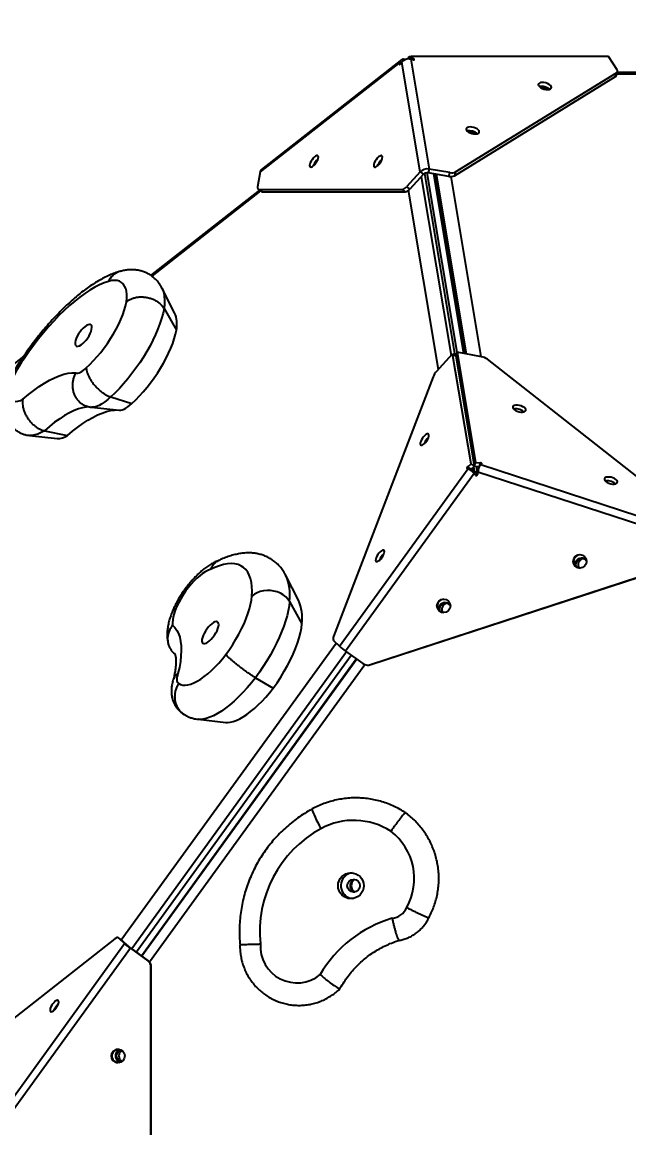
# Model space of a CAD drawing. Header units: millimetres. Extents: x -4720 to 4364, y -4819 to 4363.
# Drawn here: x -1267 to -862, y 127 to 865 of the extents above; entities that cross this region are included whole.
import ezdxf

# ---------------------------------------------------------------- set-up
doc = ezdxf.new("R2010")
doc.units = ezdxf.units.MM
for name, color, linetype in [('DIKOM_ОБЪЕКТ', 7, 'Continuous'), ('DIKOM_РАЗМЕР_ЗОНА', 7, 'Continuous'), ('DIKOM_РАЗМЕР_ОБЪЕКТА', 7, 'Continuous')]:
    doc.layers.add(name, color=color, linetype=linetype)
doc.styles.add('style1', font='arial.ttf', dxfattribs={"width": 0.8})
doc.dimstyles.new('1-50', dxfattribs={"dimtxt": 300, "dimasz": 200, "dimexe": 100, "dimexo": 0, "dimgap": 100, "dimtad": 1, "dimdec": 0, "dimtxsty": 'style1', "dimcen": 0, "dimclrd": 7, "dimclre": 7, "dimadec": 1, "dimazin": 2, "dimtfac": 1, "dimtdec": 0, "dimtmove": 0, "dimatfit": 3, "dimfxl": 0, "dimlwd": 25, "dimlwe": 18, "dimarcsym": 0})

# ---------------------------------------------------------------- blocks, each defined once
blk = doc.blocks.new('*D10')
at = {"layer": 'Defpoints', "color": 0, "transparency": 16777216}
for p in [(-2674.62, 2212.87), (-210.39, 2212.87), (582.24, -1937.13)]:
    blk.add_point(p, dxfattribs=at)
at = {"layer": 'DIKOM_РАЗМЕР_ОБЪЕКТА', "color": 7, "lineweight": 18, "transparency": 16777216}
for p, q in [((-210.39, 2212.87), (-2774.62, 2212.87)), ((582.24, -1937.13), (-2774.62, -1937.13))]:
    blk.add_line(p, q, dxfattribs=at)
at = {"layer": 'DIKOM_РАЗМЕР_ОБЪЕКТА', "color": 7, "lineweight": 25, "transparency": 16777216}
blk.add_line((-2674.62, -1737.13), (-2674.62, 2012.87), dxfattribs=at)
at = {"layer": 'DIKOM_РАЗМЕР_ОБЪЕКТА', "color": 7, "transparency": 16777216}
for points in [[(-2707.95, 2012.87), (-2641.28, 2012.87), (-2674.62, 2212.87)], [(-2707.95, -1737.13), (-2641.28, -1737.13), (-2674.62, -1937.13)]]:
    blk.add_solid(points, dxfattribs=at)
at = {"layer": 'DIKOM_РАЗМЕР_ОБЪЕКТА', "color": 0, "transparency": 16777216, "insert": (-2927.79, 137.87), "char_height": 300, "attachment_point": 5, "rotation": 90, "style": 'style1'}
blk.add_mtext('4150', dxfattribs=at)
blk = doc.blocks.new('*D12')
at = {"layer": 'Defpoints', "color": 0, "transparency": 16777216}
for p in [(-4269.79, 4362.87), (248.26, 4362.87), (248.26, -4087.13)]:
    blk.add_point(p, dxfattribs=at)
at = {"layer": 'DIKOM_РАЗМЕР_ЗОНА', "color": 7, "lineweight": 18, "transparency": 16777216}
for p, q in [((248.26, 4362.87), (-4369.79, 4362.87)), ((248.26, -4087.13), (-4369.79, -4087.13))]:
    blk.add_line(p, q, dxfattribs=at)
at = {"layer": 'DIKOM_РАЗМЕР_ЗОНА', "color": 7, "lineweight": 25, "transparency": 16777216}
blk.add_line((-4269.79, -3887.13), (-4269.79, 4162.87), dxfattribs=at)
at = {"layer": 'DIKOM_РАЗМЕР_ЗОНА', "color": 7, "transparency": 16777216}
for points in [[(-4303.12, 4162.87), (-4236.45, 4162.87), (-4269.79, 4362.87)], [(-4303.12, -3887.13), (-4236.45, -3887.13), (-4269.79, -4087.13)]]:
    blk.add_solid(points, dxfattribs=at)
at = {"layer": 'DIKOM_РАЗМЕР_ЗОНА', "color": 0, "transparency": 16777216, "insert": (-4522.96, 137.87), "char_height": 300, "attachment_point": 5, "rotation": 90, "style": 'style1'}
blk.add_mtext('8450', dxfattribs=at)

msp = doc.modelspace()

# ---------------------------------------------------------------- linework, layer by layer
at = {"layer": 'DIKOM_ОБЪЕКТ'}
for p, q in [((-1008.89, 839.95), (-1008.28, 841.55)), ((-1007.82, 839.85), (-1008.28, 841.55)), ((-1008.28, 841.55), (-1006.83, 841.55)), ((-1007.32, 839.8), (-1006.83, 841.55)), ((-1006.83, 841.55), (-1004.95, 839.77)), ((-875.24, 841.54), (-1006.83, 841.55)), ((-869.43, 832.77), (-875.24, 841.54)), ((-1014.31, 837.84), (-1107.67, 764.56)), ((-1013.21, 839.59), (-1106.8, 766.13)), ((-1014.7, 836.59), (-1014.31, 837.84)), ((-1014.35, 836.35), (-1014.7, 836.59)), ((-1013.55, 837.31), (-1014.31, 837.84)), ((-1013.13, 837.84), (-1014.12, 836.59)), ((-1000.88, 764.56), (-1013.13, 837.84)), ((-1011.04, 839.41), (-1011.15, 839.79)), ((-1011.15, 839.79), (-1010.67, 839.58)), ((-1007.16, 839.79), (-994.9, 766.51)), ((-1005.6, 839.37), (-1007.16, 839.79)), ((-1005.07, 839.32), (-1004.95, 839.77)), ((-977.97, 762), (-870.51, 828.18)), ((-977.27, 764.55), (-869.81, 830.74)), ((-870.51, 828.18), (-869.81, 830.74)), ((-869.85, 828.98), (-869.15, 831.53)), ((-806.38, 829.82), (-869.62, 829.82)), ((-805.37, 830.87), (-869.33, 830.87)), ((-1107.67, 764.56), (-1109.37, 754.7)), ((-1000.88, 764.56), (-1010.09, 754.69)), ((-998.59, 762.98), (-1007.81, 753.11)), ((-1000.88, 764.56), (-998.59, 762.98)), ((-1000.16, 761.31), (-980.22, 642.13)), ((-977.5, 642.02), (-997.84, 763.57)), ((-976.08, 644.21), (-996.12, 764)), ((-994.9, 766.51), (-995.61, 763.95)), ((-981.72, 761.62), (-995.61, 763.95)), ((-981.01, 764.17), (-994.9, 766.51)), ((-992.01, 763.35), (-971.95, 643.45)), ((-991.49, 763.26), (-971.42, 643.35)), ((-969.87, 643.06), (-989.94, 763)), ((-981.72, 761.62), (-981.01, 764.17)), ((-980.46, 761.5), (-960.35, 641.3)), ((-977.27, 764.55), (-977.97, 762)), ((-1109.03, 753.08), (-1106.74, 751.5)), ((-1108.54, 752.94), (-1012.87, 752.93)), ((-1108.54, 752.94), (-1106.26, 751.37)), ((-1010.58, 751.36), (-1012.87, 752.93)), ((-1010.09, 754.69), (-1007.81, 753.11)), ((-1108.19, 752.5), (-1180.75, 695.55)), ((-1107.49, 752.02), (-1180.03, 695.08)), ((-1106.26, 751.37), (-1010.58, 751.36)), ((-988.67, 632.8), (-1008.67, 752.29)), ((-1164.75, 670.56), (-1173.22, 687.11)), ((-1171.84, 673.38), (-1163.56, 659.07)), ((-989.9, 631.45), (-979.23, 643.22)), ((-966.93, 569.74), (-979.23, 643.22)), ((-979.23, 643.22), (-976.95, 641.64)), ((-976.85, 641.67), (-976.15, 644.22)), ((-976.15, 644.22), (-963.85, 570.74)), ((-959.95, 641.23), (-976.15, 644.22)), ((-1265.36, 641.68), (-1356.59, 570.07)), ((-964.65, 568.16), (-976.95, 641.64)), ((-976.85, 641.67), (-964.55, 568.19)), ((-819.58, 532.48), (-956.03, 639.57)), ((-992.21, 627.76), (-1058.62, 454.47)), ((-1207.44, 614.44), (-1193.28, 610.13)), ((-1220.15, 607.56), (-1201.67, 605.51)), ((-1251.7, 591.78), (-1236.32, 588.56)), ((-1261.61, 588.69), (-1243.13, 586.64)), ((-969.16, 567.75), (-966.93, 569.74)), ((-964.65, 568.16), (-966.93, 569.74)), ((-964.55, 568.19), (-963.85, 570.74)), ((-963.85, 570.74), (-960.64, 570.53)), ((-961.34, 567.98), (-960.64, 570.53)), ((-959.81, 569.88), (-960.46, 569.31)), ((-960.46, 569.31), (-821.66, 524.02)), ((-1054.71, 447.97), (-968.94, 566.54)), ((-964.92, 563.39), (-1050.69, 444.82)), ((-968.94, 566.54), (-969.56, 566.7)), ((-966.88, 566.17), (-969.16, 567.75)), ((-965.89, 564.7), (-967.96, 566.03)), ((-966.88, 566.17), (-964.65, 568.16)), ((-966.66, 566.37), (-964.61, 564.96)), ((-964.61, 564.96), (-965.08, 567.78)), ((-963.83, 562.2), (-964.92, 563.39)), ((-964.64, 563.39), (-964.92, 563.39)), ((-963.56, 562.2), (-964.64, 563.39)), ((-964.55, 568.19), (-961.34, 567.98)), ((-963.56, 562.2), (-963.83, 562.2)), ((-962.53, 563.23), (-963.34, 568.11)), ((-962.41, 564.2), (-962.6, 562.6)), ((-823.62, 518.92), (-962.41, 564.2)), ((-1034.67, 435.68), (-831.23, 502.07)), ((-1034.4, 435.68), (-830.95, 502.07)), ((-1082.06, 478.78), (-1090.53, 495.32)), ((-1090.53, 495.32), (-1090.5, 495.25)), ((-1088.03, 477.84), (-1079.8, 463.01)), ((-1058.7, 451.74), (-1054.71, 447.97)), ((-1200.33, 252.08), (-1057.03, 450.16)), ((-1049.99, 444.31), (-1193.41, 246.07)), ((-1050.69, 444.82), (-1039.14, 436.39)), ((-1190.42, 243.89), (-1047, 442.13)), ((-1186.91, 241.32), (-1043.49, 439.56)), ((-1043.13, 439.3), (-1186.56, 241.06)), ((-1037.76, 435.68), (-1181.43, 237.1)), ((-1036.21, 435.43), (-1035.94, 435.43)), ((-1034.67, 435.68), (-1034.4, 435.68)), ((-1110.76, 426.97), (-1098.96, 420.02)), ((-1149.15, 399.26), (-1130.68, 397.21)), ((-1075.28, 395.63), (-1074.78, 395.56)), ((-1074.31, 396.97), (-1073.86, 396.83)), ((-1080.65, 387.44), (-1080.95, 387.79)), ((-1079.41, 389.16), (-1079.63, 389.61)), ((-1204.56, 252.77), (-1340.99, 145.67)), ((-1200.03, 251.87), (-1202.31, 253.45)), ((-1202.23, 253.38), (-1198.24, 249.61)), ((-1199.94, 251.8), (-1202.23, 253.38)), ((-1200.03, 251.87), (-1199.94, 251.8)), ((-1199.94, 251.8), (-1195.95, 248.03)), ((-1284.01, 131.04), (-1198.24, 249.61)), ((-1194.22, 246.45), (-1280, 127.89)), ((-1198.24, 249.61), (-1195.95, 248.03)), ((-1194.22, 246.45), (-1182.67, 238.03)), ((-1194.22, 246.45), (-1193.94, 246.45)), ((-1193.94, 246.45), (-1182.39, 238.03)), ((-1182.67, 238.03), (-1182.39, 238.03)), ((-1180.61, 19.16), (-1180.61, 233.98)), ((-1180.34, 233.98), (-1180.61, 233.98)), ((-1180.33, 19.16), (-1180.34, 233.98)), ((-1200.85, 178.48), (-1200.5, 178.58))]:
    msp.add_line(p, q, dxfattribs=at)
at = {"layer": 'DIKOM_ОБЪЕКТ', "flags": 128}
for points in [[(-921.82, 822.2), (-921.3, 821.53), (-920.49, 820.89), (-919.44, 820.33), (-918.25, 819.9), (-917, 819.64), (-915.81, 819.56), (-914.76, 819.68), (-913.94, 819.97), (-913.42, 820.43), (-913.25, 821), (-913.42, 821.65), (-913.94, 822.33), (-914.75, 822.97), (-915.8, 823.53), (-916.99, 823.95), (-918.24, 824.22), (-919.43, 824.29), (-920.48, 824.18), (-921.3, 823.88), (-921.82, 823.43), (-922, 822.85), (-921.82, 822.2)], [(-918.01, 820.71), (-919.08, 820.62), (-919.69, 820.44)], [(-969.98, 792.54), (-969.47, 791.87), (-968.65, 791.22), (-967.6, 790.67), (-966.41, 790.24), (-965.17, 789.98), (-963.97, 789.9), (-962.92, 790.01), (-962.1, 790.31), (-961.59, 790.76), (-961.41, 791.34), (-961.58, 791.99), (-962.1, 792.66), (-962.91, 793.31), (-963.96, 793.86), (-965.15, 794.29), (-966.4, 794.55), (-967.59, 794.63), (-968.64, 794.52), (-969.46, 794.22), (-969.98, 793.77), (-970.16, 793.19), (-969.98, 792.54)], [(-966.17, 791.05), (-967.24, 790.95), (-967.85, 790.78)], [(-1068.97, 775.13), (-1069.34, 775.44), (-1069.91, 775.44), (-1070.63, 775.14), (-1071.43, 774.55), (-1072.26, 773.73), (-1073.05, 772.74), (-1073.73, 771.66), (-1074.24, 770.58), (-1074.56, 769.59), (-1074.64, 768.77), (-1074.49, 768.18), (-1074.11, 767.87), (-1073.54, 767.86), (-1072.83, 768.17), (-1072.02, 768.76), (-1071.19, 769.58), (-1070.4, 770.57), (-1069.73, 771.65), (-1069.21, 772.73), (-1068.9, 773.72), (-1068.81, 774.54), (-1068.97, 775.13)], [(-1026.21, 775.13), (-1026.59, 775.44), (-1027.15, 775.44), (-1027.87, 775.14), (-1028.68, 774.55), (-1029.51, 773.73), (-1030.29, 772.74), (-1030.97, 771.66), (-1031.49, 770.58), (-1031.8, 769.59), (-1031.88, 768.76), (-1031.73, 768.17), (-1031.36, 767.86), (-1030.79, 767.86), (-1030.07, 768.17), (-1029.26, 768.75), (-1028.43, 769.58), (-1027.65, 770.57), (-1026.97, 771.64), (-1026.45, 772.72), (-1026.14, 773.71), (-1026.06, 774.54), (-1026.21, 775.13)], [(-1109.37, 754.7), (-1109.42, 754.31), (-1109.43, 753.96), (-1109.38, 753.66), (-1109.3, 753.41), (-1109.17, 753.21), (-1109, 753.06), (-1108.79, 752.97), (-1108.54, 752.94)], [(-1208.9, 691.52), (-1211.81, 690.53), (-1214.84, 689.23), (-1218, 687.62), (-1221.25, 685.72), (-1224.59, 683.53), (-1227.99, 681.06), (-1231.45, 678.33), (-1234.94, 675.35), (-1238.45, 672.14), (-1241.97, 668.7), (-1245.46, 665.05), (-1248.93, 661.22), (-1252.34, 657.22), (-1255.69, 653.07), (-1258.96, 648.8), (-1262.14, 644.41), (-1265.2, 639.93)], [(-1196.9, 677.79), (-1196.68, 680.38), (-1196.69, 682.77), (-1196.94, 684.91), (-1197.43, 686.81), (-1198.14, 688.43), (-1199.08, 689.78), (-1200.24, 690.83), (-1201.6, 691.58), (-1203.16, 692.03), (-1204.91, 692.17), (-1206.83, 692), (-1208.9, 691.52)], [(-1173.21, 687.08), (-1172.67, 685.87), (-1172.05, 683.84), (-1171.66, 681.56), (-1171.49, 679.05), (-1171.55, 676.32), (-1171.84, 673.38)], [(-1223.7, 633.83), (-1221.25, 636.12), (-1218.81, 638.62), (-1216.39, 641.29), (-1214.03, 644.13), (-1211.73, 647.1), (-1209.54, 650.17), (-1207.45, 653.32), (-1205.5, 656.52), (-1203.7, 659.74), (-1202.07, 662.94), (-1200.62, 666.11), (-1199.37, 669.2), (-1198.33, 672.2), (-1197.5, 675.07), (-1196.9, 677.79)], [(-1171.84, 673.38), (-1172.51, 670.2), (-1173.42, 666.86), (-1174.55, 663.37), (-1175.9, 659.77), (-1177.47, 656.08), (-1179.23, 652.33), (-1181.19, 648.54), (-1183.31, 644.74), (-1185.6, 640.95), (-1188.03, 637.22), (-1190.58, 633.55), (-1193.23, 629.98), (-1195.98, 626.53), (-1198.79, 623.23), (-1201.65, 620.1), (-1204.54, 617.16), (-1207.44, 614.44)], [(-1231.12, 650.84), (-1231.16, 649.79), (-1230.96, 648.97), (-1230.55, 648.42), (-1229.93, 648.15), (-1229.13, 648.19), (-1228.19, 648.52), (-1227.14, 649.13), (-1226.03, 650.01), (-1224.9, 651.11), (-1223.8, 652.39), (-1222.77, 653.79), (-1221.85, 655.26), (-1221.09, 656.75), (-1220.51, 658.17), (-1220.14, 659.49), (-1219.99, 660.64), (-1220.07, 661.59), (-1220.38, 662.28), (-1220.9, 662.69), (-1221.61, 662.8), (-1222.48, 662.62), (-1223.48, 662.14), (-1224.57, 661.39), (-1225.7, 660.4), (-1226.82, 659.2), (-1227.89, 657.86), (-1228.87, 656.41), (-1229.71, 654.93), (-1230.38, 653.46), (-1230.86, 652.08), (-1231.12, 650.84)], [(-1193.28, 610.13), (-1190.72, 612.52), (-1188.17, 615.12), (-1185.65, 617.89), (-1183.17, 620.82), (-1180.76, 623.89), (-1178.44, 627.07), (-1176.22, 630.33), (-1174.13, 633.65), (-1172.17, 637), (-1170.37, 640.35), (-1168.74, 643.69), (-1167.3, 646.97), (-1166.05, 650.17), (-1165, 653.27), (-1164.17, 656.25), (-1163.56, 659.07)], [(-1265.2, 639.93), (-1266.94, 637.51), (-1268.58, 635.02), (-1270.07, 632.49), (-1271.41, 629.95), (-1272.56, 627.44), (-1273.52, 625.01), (-1274.26, 622.69), (-1274.78, 620.51), (-1275.08, 618.51), (-1275.13, 616.71), (-1274.95, 615.14), (-1274.54, 613.83), (-1273.9, 612.79), (-1273.04, 612.04), (-1271.98, 611.6), (-1270.73, 611.46), (-1269.3, 611.63), (-1267.73, 612.1), (-1266.04, 612.88)], [(-1266.04, 612.88), (-1262.37, 615.96), (-1258.75, 618.78), (-1255.19, 621.31), (-1251.7, 623.57), (-1248.3, 625.52), (-1245, 627.17), (-1241.82, 628.5), (-1238.79, 629.51), (-1235.9, 630.19), (-1233.17, 630.54), (-1230.62, 630.57)], [(-1230.62, 630.57), (-1230.03, 630.37), (-1229.33, 630.36), (-1228.54, 630.52), (-1227.67, 630.86), (-1226.73, 631.38), (-1225.74, 632.05), (-1224.73, 632.87), (-1223.7, 633.83)], [(-1207.44, 614.44), (-1209.44, 612.62), (-1211.41, 611.05), (-1213.33, 609.75), (-1215.16, 608.73), (-1216.88, 608.02), (-1218.46, 607.62), (-1219.88, 607.54), (-1220.12, 607.56)], [(-1221.12, 607.78), (-1223.56, 607.68), (-1226.19, 607.22), (-1228.98, 606.43), (-1231.92, 605.29), (-1234.99, 603.81), (-1238.18, 602.01), (-1241.47, 599.89), (-1244.83, 597.47), (-1248.24, 594.76), (-1251.7, 591.78)], [(-1236.32, 588.56), (-1232.83, 591.52), (-1229.38, 594.24), (-1225.97, 596.69), (-1222.64, 598.86), (-1219.39, 600.76), (-1216.24, 602.35), (-1213.21, 603.65), (-1210.3, 604.64), (-1207.54, 605.32), (-1204.93, 605.68), (-1203.75, 605.74)], [(-1201.67, 605.51), (-1200.74, 605.52), (-1199.68, 605.77), (-1198.52, 606.23), (-1197.28, 606.91), (-1195.98, 607.8), (-1194.64, 608.88), (-1193.28, 610.13)], [(-934.86, 604.45), (-933.63, 604.26), (-932.48, 604.26), (-931.51, 604.45), (-930.81, 604.81), (-930.42, 605.32), (-930.39, 605.93), (-930.7, 606.6), (-931.34, 607.27), (-932.26, 607.88), (-933.38, 608.39), (-934.6, 608.76), (-935.84, 608.95), (-936.99, 608.95), (-937.95, 608.76), (-938.66, 608.4), (-939.04, 607.89), (-939.08, 607.28), (-938.77, 606.61), (-938.12, 605.94), (-937.21, 605.33), (-936.09, 604.82), (-934.86, 604.45)], [(-937.29, 606.42), (-937.8, 606), (-937.93, 605.79)], [(-1251.7, 591.78), (-1253.91, 590.56), (-1256.01, 589.63), (-1257.99, 589.01), (-1259.82, 588.69), (-1261.48, 588.68), (-1261.56, 588.69)], [(-999.6, 582.23), (-998.86, 582.6), (-998.05, 583.23), (-997.22, 584.1), (-996.45, 585.11), (-995.8, 586.2), (-995.32, 587.26), (-995.05, 588.23), (-995.02, 589.01), (-995.22, 589.55), (-995.64, 589.8), (-996.24, 589.74), (-996.98, 589.37), (-997.79, 588.73), (-998.62, 587.87), (-999.39, 586.86), (-1000.04, 585.77), (-1000.52, 584.7), (-1000.79, 583.74), (-1000.82, 582.96), (-1000.62, 582.42), (-1000.2, 582.17), (-999.6, 582.23)], [(-964.5, 563.24), (-964.5, 563.43), (-964.61, 564.96)], [(-873.71, 556.46), (-872.47, 556.27), (-871.33, 556.27), (-870.36, 556.46), (-869.66, 556.82), (-869.27, 557.33), (-869.23, 557.94), (-869.55, 558.61), (-870.19, 559.27), (-871.11, 559.89), (-872.22, 560.4), (-873.45, 560.76), (-874.69, 560.95), (-875.84, 560.95), (-876.8, 560.76), (-877.5, 560.4), (-877.89, 559.89), (-877.93, 559.28), (-877.61, 558.61), (-876.97, 557.95), (-876.05, 557.33), (-874.94, 556.83), (-873.71, 556.46)], [(-876.13, 558.42), (-876.65, 558), (-876.77, 557.79)], [(-1029.36, 504.57), (-1028.62, 504.93), (-1027.81, 505.57), (-1026.98, 506.43), (-1026.21, 507.45), (-1025.56, 508.53), (-1025.08, 509.6), (-1024.82, 510.56), (-1024.78, 511.35), (-1024.98, 511.88), (-1025.4, 512.13), (-1026, 512.07), (-1026.74, 511.71), (-1027.55, 511.07), (-1028.38, 510.21), (-1029.15, 509.19), (-1029.8, 508.11), (-1030.28, 507.04), (-1030.55, 506.07), (-1030.58, 505.29), (-1030.38, 504.76), (-1029.97, 504.51), (-1029.36, 504.57)], [(-1113.17, 481.46), (-1113.03, 484.76), (-1113.14, 487.83), (-1113.49, 490.66), (-1114.07, 493.22), (-1114.9, 495.51), (-1115.96, 497.52), (-1117.26, 499.24), (-1118.77, 500.65), (-1120.5, 501.76), (-1122.44, 502.56), (-1124.58, 503.03), (-1126.91, 503.19), (-1129.41, 503.03), (-1132.08, 502.55), (-1134.89, 501.76), (-1137.85, 500.65), (-1140.94, 499.23)], [(-1140.94, 499.23), (-1142.56, 498.62), (-1144.31, 497.71), (-1146.14, 496.52), (-1148.04, 495.07), (-1149.97, 493.37), (-1151.9, 491.46), (-1153.81, 489.36), (-1155.67, 487.1), (-1157.45, 484.71), (-1159.12, 482.24), (-1160.67, 479.71), (-1162.05, 477.17), (-1163.27, 474.65), (-1164.29, 472.2), (-1165.1, 469.83), (-1165.7, 467.61), (-1166.06, 465.54), (-1166.19, 463.68), (-1166.09, 462.03)], [(-1130.54, 442.41), (-1128.17, 445.76), (-1125.93, 449.18), (-1123.81, 452.64), (-1121.85, 456.13), (-1120.06, 459.61), (-1118.45, 463.05), (-1117.03, 466.43), (-1115.81, 469.71), (-1114.81, 472.89), (-1114.04, 475.92), (-1113.49, 478.79), (-1113.17, 481.46)], [(-1088.03, 477.84), (-1089.13, 479.48), (-1090.53, 480.96), (-1092.21, 482.27), (-1094.12, 483.37), (-1096.21, 484.24), (-1098.44, 484.84), (-1100.74, 485.17), (-1103.07, 485.23), (-1105.37, 485), (-1107.58, 484.49), (-1109.65, 483.72), (-1111.53, 482.7), (-1113.17, 481.46)], [(-1088.03, 477.84), (-1088.36, 474.87), (-1088.92, 471.71), (-1089.7, 468.38), (-1090.7, 464.91), (-1091.91, 461.31), (-1093.32, 457.62), (-1094.93, 453.83), (-1096.73, 449.99), (-1098.7, 446.11), (-1100.84, 442.22), (-1103.13, 438.34), (-1105.55, 434.49), (-1108.1, 430.69), (-1110.76, 426.97)], [(-1166.09, 462.03), (-1164.54, 460.48), (-1163.23, 458.62), (-1162.16, 456.46), (-1161.33, 454.01), (-1160.75, 451.27), (-1160.41, 448.27), (-1160.33, 445.02), (-1160.51, 441.53), (-1160.93, 437.82), (-1161.6, 433.9), (-1162.52, 429.8)], [(-1143.26, 459.52), (-1144.23, 458.07), (-1145.08, 456.59), (-1145.75, 455.12), (-1146.23, 453.74), (-1146.49, 452.5), (-1146.53, 451.45), (-1146.33, 450.63), (-1145.92, 450.07), (-1145.3, 449.8), (-1144.51, 449.84), (-1143.57, 450.17), (-1142.52, 450.78), (-1141.41, 451.66), (-1140.27, 452.76), (-1139.17, 454.03), (-1138.14, 455.44), (-1137.23, 456.91), (-1136.46, 458.39), (-1135.88, 459.82), (-1135.51, 461.14), (-1135.36, 462.29), (-1135.44, 463.23), (-1135.75, 463.93), (-1136.26, 464.34), (-1136.97, 464.46), (-1137.85, 464.27), (-1138.85, 463.8), (-1139.93, 463.05), (-1141.06, 462.06), (-1142.18, 460.86), (-1143.26, 459.52)], [(-1098.96, 420.02), (-1096.35, 423.7), (-1093.87, 427.46), (-1091.54, 431.27), (-1089.38, 435.11), (-1087.4, 438.94), (-1085.62, 442.73), (-1084.05, 446.45), (-1082.71, 450.07), (-1081.61, 453.56), (-1080.75, 456.9), (-1080.15, 460.06), (-1079.8, 463.01)], [(-1162.01, 423.23), (-1160.76, 422.52), (-1159.31, 422.11), (-1157.69, 422.01), (-1155.89, 422.22), (-1153.94, 422.74), (-1151.86, 423.55), (-1149.66, 424.66), (-1147.37, 426.06), (-1145.01, 427.73), (-1142.6, 429.65), (-1140.15, 431.81), (-1137.7, 434.19), (-1135.27, 436.77), (-1132.87, 439.52), (-1130.54, 442.41)], [(-1162.52, 429.8), (-1162.93, 428.57), (-1163.2, 427.41), (-1163.34, 426.36), (-1163.34, 425.43), (-1163.2, 424.64), (-1162.93, 424), (-1162.53, 423.53), (-1162.01, 423.23)], [(-1110.76, 426.97), (-1113.51, 423.53), (-1116.32, 420.23), (-1119.18, 417.1), (-1122.07, 414.16), (-1124.97, 411.44), (-1127.85, 408.95), (-1130.69, 406.72), (-1133.49, 404.75), (-1136.2, 403.06), (-1138.82, 401.67), (-1141.33, 400.58), (-1143.71, 399.8), (-1145.94, 399.34), (-1148.01, 399.2), (-1149.09, 399.26)], [(-1130.68, 397.21), (-1129.56, 397.15), (-1127.71, 397.32), (-1125.71, 397.78), (-1123.58, 398.54), (-1121.33, 399.6), (-1118.98, 400.93), (-1116.55, 402.53), (-1114.06, 404.39), (-1111.52, 406.5), (-1108.97, 408.83), (-1106.42, 411.37), (-1103.88, 414.1), (-1101.39, 416.99), (-1098.96, 420.02)], [(-1072.92, 339.42), (-1072.99, 339.25), (-1072.93, 338.74), (-1072.69, 337.94), (-1072.29, 336.85), (-1071.73, 335.51), (-1071.02, 333.94), (-1070.18, 332.19), (-1069.24, 330.29), (-1068.21, 328.29), (-1067.13, 326.25)], [(-1045.74, 284.66), (-1044.6, 284.14), (-1044.37, 284.08)], [(-1202.23, 253.38), (-1202.41, 253.5), (-1202.63, 253.57), (-1202.89, 253.58), (-1203.18, 253.53), (-1203.49, 253.43), (-1203.83, 253.26), (-1204.19, 253.04), (-1204.56, 252.77)], [(-1243.27, 207.48), (-1242.69, 208.57), (-1242.29, 209.61), (-1242.11, 210.51), (-1242.17, 211.2), (-1242.46, 211.63), (-1242.96, 211.75), (-1243.62, 211.57), (-1244.4, 211.09), (-1245.23, 210.35), (-1246.04, 209.42), (-1246.77, 208.37), (-1247.35, 207.28), (-1247.75, 206.24), (-1247.93, 205.34), (-1247.87, 204.65), (-1247.58, 204.22), (-1247.08, 204.1), (-1246.42, 204.28), (-1245.64, 204.76), (-1244.81, 205.5), (-1244, 206.43), (-1243.27, 207.48)], [(-1245.36, 204.99), (-1245.07, 205.7), (-1244.48, 206.79)]]:
    msp.add_lwpolyline(points, dxfattribs=at)
at = {"layer": 'DIKOM_ОБЪЕКТ'}
for centre, radius in [((-894.27, 504.65), 4.49), ((-985.18, 474.98), 4.49), ((-1047.1, 288.18), 8.61), ((-1045.28, 288.19), 4.21), ((-1202.51, 174.58), 4.49)]:
    msp.add_circle(centre, radius, dxfattribs=at)
for centre, radius, start, end in [((-871.17, 829.4), 1.38, 298.65531, 342.54483), ((-870.45, 831.91), 1.33, 298.62745, 40.48377), ((-919.82, 813.93), 7.81, 47.86456, 101.34381), ((-918.14, 811.69), 9.03, 70.61953, 89.19163), ((-967.99, 784.26), 7.81, 47.86484, 101.34259), ((-966.3, 782.03), 9.02, 70.62522, 89.19588), ((-1063.47, 763.14), 10.34, 129.59406, 148.45234), ((-1062.3, 765.15), 10.4, 130.83793, 159.9271), ((-1020.71, 763.14), 10.34, 129.59471, 148.4763), ((-1019.53, 765.14), 10.41, 130.85329, 159.91389), ((-1105.25, 764.25), 2.44, 129.5966, 172.54976), ((-996.04, 759.87), 6.74, 80.25671, 135.87946), ((-996.18, 760.63), 3.37, 80.25733, 135.87853), ((-980.38, 767.24), 5.77, 256.65556, 294.7223), ((-979.68, 769.79), 5.77, 256.6566, 294.7209), ((-1013.83, 757.52), 4.69, 281.82871, 322.79756), ((-1011.54, 755.94), 4.69, 281.82947, 322.79457), ((-1106.29, 752.18), 0.818, 236.10184, 272.15198), ((-1198.2, 686.92), 11.65, 107.56513, 156.72414), ((-1182.94, 662.87), 19.76, 348.91597, 22.91586), ((-961.5, 632.08), 9.28, 53.82383, 80.35923), ((-980.79, 623.17), 12.31, 137.71124, 158.11397), ((-937.01, 599.62), 6.8, 75.48731, 102.40201), ((-936.64, 599.03), 7.3, 47.36448, 79.45015), ((-1242.75, 598.33), 11.7, 268.13327, 303.34718), ((-988.48, 579.47), 10.41, 130.85668, 159.91516), ((-967.83, 560.18), 5.76, 24.80194, 55.99051), ((-875.86, 551.62), 6.8, 75.48813, 102.40127), ((-875.49, 551.03), 7.3, 47.36001, 79.45311), ((-1018.24, 501.8), 10.41, 130.86539, 159.9086), ((-893.97, 504.63), 4.5, 91.94835, 268.05165), ((-893.2, 502.32), 4.51, 144.13698, 182.48472), ((-893, 502.33), 4.11, 38.54708, 194.79379), ((-893.23, 502.35), 4.47, 40.32138, 144.17824), ((-891.33, 502.32), 4.13, 101.81411, 210.51499), ((-1121.04, 482.04), 33.27, 352.75471, 23.38573), ((-1109.47, 466.8), 29.9, 352.71465, 23.60329), ((-984.89, 474.96), 4.5, 91.94863, 268.05137), ((-984.12, 472.66), 4.51, 144.13442, 182.51174), ((-983.92, 472.66), 4.11, 38.52221, 194.84559), ((-984.15, 472.68), 4.47, 40.30243, 144.17969), ((-982.25, 472.65), 4.13, 101.81404, 210.5817), ((-1056.25, 453.03), 2.77, 148.76633, 207.82273), ((-1020.62, 487.26), 52.02, 229.0593, 234.68894), ((-1036.21, 440.4), 4.96, 233.86309, 288.06764), ((-1035.94, 440.39), 4.96, 270.00174, 288.07467), ((-1029.62, 257.54), 78.28, 118.62698, 186.03281), ((-1045.28, 286.12), 45.69, 57.11995, 118.56311), ((-1044.3, 292.97), 39.51, 330.68318, 52.913), ((-1045.25, 288.2), 8.63, 96.35736, 236.95379), ((-1043.43, 288.2), 4.23, 102.83467, 236.92379), ((-1041.77, 288.2), 5.14, 131.20616, 228.79384), ((-1045.29, 288.14), 8.57, 236.94203, 263.83371), ((-1020.77, 278.2), 11.84, 275.94005, 337.26023), ((-996.1, 186.83), 82.98, 106.41109, 149.55711), ((-1164.17, 288.88), 51.99, 229.05583, 234.68827), ((-1178.91, 267.68), 26.01, 229.05832, 234.6873), ((-1083.11, 247.75), 24.41, 176.32102, 309.33808), ((-1185.62, 233.98), 5.01, 359.96971, 53.83987), ((-1185.35, 233.98), 5.01, 359.96488, 53.84202), ((-1235.46, 201.37), 10.52, 131.2073, 148.98619), ((-1202.24, 174.59), 4.48, 91.82262, 155.52129), ((-1199.79, 174.56), 4.5, 144.04521, 252.10664), ((-1199.56, 174.56), 4.13, 108.18142, 256.7046), ((-1199.81, 174.58), 4.48, 107.55379, 144.15095), ((-1197.9, 174.56), 4.13, 118.3992, 241.46542), ((-1202.23, 174.57), 4.5, 155.34852, 268.02997)]:
    msp.add_arc(centre, radius, start, end, dxfattribs=at)
for centre, major_axis, ratio, start_param, end_param in [((-1014.19, 836.99), (0.5, 0.788), 0.30792, 2.287354, 4.381749), ((-1005.67, 839.77), (0.862, -0.314), 0.395546, 4.932488, 7.026883), ((-960.57, 570.13), (0.84, -0.11), 0.463784, 5.900359, 7.994754), ((-969.09, 567.35), (0.529, 0.62), 0.403889, 1.243836, 3.338231), ((-966.81, 565.77), (0.529, 0.62), 0.403889, 1.243836, 2.162681), ((-963.36, 562.85), (-0.287, 0.899), 0.791899, 2.099681, 4.194076), ((-963.09, 562.85), (-0.287, 0.899), 0.791899, 2.099681, 2.894807)]:
    msp.add_ellipse(centre, major_axis=major_axis, ratio=ratio, start_param=start_param, end_param=end_param, dxfattribs=at)
for points, knots in [([(-1014.31, 837.84), (-1014.15, 838.27), (-1013.84, 839.06), (-1013.07, 839.75), (-1012.2, 840.07), (-1011.52, 839.89), (-1011.15, 839.79)], [0, 0, 0, 0, 0.27319, 0.500019, 0.730406, 1, 1, 1, 1]), ([(-1007.16, 839.79), (-1007.76, 839.89), (-1008.87, 840.06), (-1010.48, 839.75), (-1011.95, 839.06), (-1012.72, 838.27), (-1013.13, 837.84)], [0, 0, 0, 0, 0.273192, 0.500022, 0.730416, 1, 1, 1, 1]), ([(-1201.72, 698.03), (-1202.37, 697.82), (-1204.25, 697.24), (-1207.34, 696.05), (-1211.03, 694.37), (-1214.74, 692.4), (-1218.47, 690.16), (-1222.19, 687.67), (-1225.89, 684.97), (-1229.57, 682.06), (-1233.21, 678.96), (-1236.82, 675.67), (-1240.39, 672.22), (-1243.91, 668.6), (-1247.38, 664.84), (-1250.79, 660.94), (-1254.13, 656.92), (-1257.39, 652.79), (-1260.56, 648.56), (-1263.45, 644.53), (-1265.22, 641.89), (-1266.01, 640.72)], [0, 0, 0, 0, 0.02993, 0.085336, 0.141484, 0.198231, 0.254867, 0.311094, 0.366816, 0.42203, 0.476782, 0.531131, 0.585137, 0.638859, 0.692347, 0.745647, 0.7988, 0.851843, 0.904809, 0.957731, 1, 1, 1, 1]), ([(-1173.2, 687.05), (-1173.56, 687.72), (-1174.31, 689.12), (-1175.79, 691.16), (-1177.57, 693.12), (-1179.62, 694.87), (-1181.82, 696.33), (-1184.15, 697.49), (-1186.58, 698.37), (-1189.08, 698.96), (-1191.64, 699.27), (-1194.25, 699.32), (-1196.93, 699.09), (-1199.43, 698.65), (-1201.02, 698.22), (-1201.72, 698.03)], [0, 0, 0, 0, 0.068854, 0.143386, 0.223897, 0.302292, 0.379138, 0.455119, 0.530766, 0.60683, 0.684119, 0.763537, 0.846103, 0.93292, 1, 1, 1, 1]), ([(-1171.84, 673.38), (-1172.21, 673.95), (-1172.97, 675.11), (-1174.55, 676.67), (-1176.43, 678.05), (-1178.56, 679.19), (-1180.9, 680.08), (-1183.35, 680.67), (-1185.88, 680.96), (-1188.38, 680.93), (-1190.82, 680.59), (-1193.07, 679.96), (-1195.12, 679.04), (-1196.32, 678.25), (-1196.88, 677.8), (-1196.9, 677.79)], [0, 0, 0, 0, 0.082085, 0.166547, 0.248634, 0.333099, 0.41518, 0.499641, 0.581733, 0.666204, 0.748318, 0.832812, 0.913769, 0.997, 1, 1, 1, 1]), ([(-1266.01, 640.72), (-1266.18, 640.49), (-1267.03, 639.36), (-1268.49, 637.27), (-1270.3, 634.44), (-1271.98, 631.53), (-1273.52, 628.58), (-1274.91, 625.58), (-1276.12, 622.53), (-1277.16, 619.42), (-1277.98, 616.22), (-1278.52, 613.1), (-1278.75, 610.15), (-1278.7, 607.44), (-1278.39, 604.91), (-1277.85, 602.53), (-1277.06, 600.29), (-1276.04, 598.19), (-1274.79, 596.24), (-1273.27, 594.41), (-1271.49, 592.75), (-1269.48, 591.32), (-1267.35, 590.2), (-1265.14, 589.38), (-1263.17, 588.88), (-1261.95, 588.76), (-1261.5, 588.71)], [0, 0, 0, 0, 0.012484, 0.060252, 0.108041, 0.156001, 0.204364, 0.253412, 0.303485, 0.355003, 0.408433, 0.464082, 0.512918, 0.558263, 0.600536, 0.64053, 0.67893, 0.716243, 0.752838, 0.788984, 0.828283, 0.866623, 0.904181, 0.941183, 0.977929, 1, 1, 1, 1]), ([(-1265.98, 640.7), (-1265.99, 640.7), (-1266.05, 640.71), (-1265.82, 640.47), (-1265.46, 640.15), (-1265.2, 639.94), (-1265.2, 639.93)], [0, 0, 0, 0, 0.12014, 0.548715, 0.989619, 1, 1, 1, 1]), ([(-1230.62, 630.57), (-1230.63, 630.55), (-1231.08, 629.83), (-1231.85, 628.3), (-1232.63, 625.89), (-1233.02, 623.37), (-1233.02, 620.85), (-1232.62, 618.36), (-1231.85, 616.02), (-1230.72, 613.84), (-1229.27, 611.93), (-1227.52, 610.32), (-1225.69, 609.11), (-1224.37, 608.62), (-1223.79, 608.41)], [0, 0, 0, 0, 0.002103, 0.093532, 0.187606, 0.27868, 0.37238, 0.463294, 0.556833, 0.647676, 0.741149, 0.832014, 0.925518, 1, 1, 1, 1]), ([(-1223.7, 633.83), (-1223.7, 633.82), (-1223.71, 633.32), (-1223.61, 632.23), (-1223.16, 630.45), (-1222.39, 628.52), (-1221.35, 626.53), (-1220.04, 624.5), (-1218.52, 622.53), (-1216.82, 620.64), (-1214.99, 618.91), (-1213.07, 617.38), (-1211.15, 616.1), (-1209.23, 615.07), (-1208.04, 614.65), (-1207.44, 614.44)], [0, 0, 0, 0, 0.0023961, 0.0837697, 0.1674487, 0.2495443, 0.3340186, 0.4160828, 0.5005259, 0.5825776, 0.6670109, 0.749068, 0.8335044, 0.9155637, 1, 1, 1, 1]), ([(-1266.04, 612.88), (-1266.04, 612.87), (-1266.19, 612.22), (-1266.37, 610.83), (-1266.25, 608.64), (-1265.78, 606.38), (-1265.01, 604.15), (-1263.93, 601.93), (-1262.6, 599.82), (-1261.05, 597.83), (-1259.33, 596.05), (-1257.47, 594.5), (-1255.55, 593.25), (-1253.6, 592.29), (-1252.34, 591.95), (-1251.7, 591.78)], [0, 0, 0, 0, 0.001369, 0.087956, 0.177235, 0.259128, 0.343337, 0.424455, 0.507873, 0.588644, 0.671729, 0.752626, 0.835874, 0.916765, 1, 1, 1, 1]), ([(-1223.79, 608.41), (-1223.32, 608.25), (-1222.18, 607.86), (-1220.91, 607.61), (-1220.13, 607.57), (-1220.06, 607.56)], [0, 0, 0, 0, 0.381721, 0.945879, 1, 1, 1, 1]), ([(-960.46, 569.31), (-960.68, 569.03), (-961.09, 568.53), (-961.67, 567.33), (-962.11, 565.9), (-962.31, 564.8), (-962.41, 564.2)], [0, 0, 0, 0, 0.2731934, 0.5000147, 0.7304059, 1, 1, 1, 1]), ([(-964.92, 563.39), (-965.35, 563.81), (-966.14, 564.58), (-967.22, 565.53), (-968.21, 566.22), (-968.68, 566.43), (-968.94, 566.54)], [0, 0, 0, 0, 0.273187, 0.500018, 0.730411, 1, 1, 1, 1]), ([(-964.64, 563.39), (-964.83, 563.63), (-965.18, 564.07), (-965.61, 564.53), (-965.83, 564.65), (-965.9, 564.69)], [0, 0, 0, 0, 0.459437, 0.833802, 1, 1, 1, 1]), ([(-1090.49, 495.19), (-1090.86, 495.91), (-1091.72, 497.54), (-1093.37, 499.89), (-1095.35, 502.19), (-1097.54, 504.2), (-1099.89, 505.92), (-1102.4, 507.36), (-1105.02, 508.52), (-1107.76, 509.39), (-1110.59, 509.98), (-1113.52, 510.3), (-1116.55, 510.34), (-1119.69, 510.1), (-1122.96, 509.56), (-1126.35, 508.73), (-1129.86, 507.57), (-1133.01, 506.31), (-1134.99, 505.34), (-1135.76, 504.97)], [0, 0, 0, 0, 0.047598, 0.10786, 0.166022, 0.222545, 0.277995, 0.332902, 0.387657, 0.442736, 0.498665, 0.55599, 0.615268, 0.677037, 0.741737, 0.809585, 0.880418, 0.953616, 1, 1, 1, 1]), ([(-1135.03, 505.32), (-1135.06, 505.31), (-1135.94, 505.03), (-1137.66, 504.27), (-1140.22, 502.96), (-1142.82, 501.32), (-1145.43, 499.4), (-1147.96, 497.25), (-1150.39, 494.94), (-1152.7, 492.49), (-1154.91, 489.94), (-1157, 487.28), (-1158.97, 484.53), (-1160.82, 481.71), (-1162.54, 478.83), (-1164.13, 475.89), (-1165.56, 472.91), (-1166.83, 469.88), (-1167.92, 466.78), (-1168.81, 463.61), (-1169.43, 460.49), (-1169.76, 457.5), (-1169.79, 454.74), (-1169.63, 452.49), (-1169.35, 451.16), (-1169.25, 450.69)], [0, 0, 0, 0, 0.001481, 0.044224, 0.08956, 0.137926, 0.187673, 0.2367, 0.284513, 0.331231, 0.377137, 0.422509, 0.467594, 0.512617, 0.557755, 0.603202, 0.649209, 0.696079, 0.744185, 0.793961, 0.845786, 0.892794, 0.936638, 0.977369, 1, 1, 1, 1]), ([(-1135.75, 504.95), (-1136.17, 504.73), (-1137.21, 504.21), (-1138.61, 502.96), (-1139.94, 501.29), (-1140.63, 499.96), (-1140.93, 499.25), (-1140.94, 499.23)], [0, 0, 0, 0, 0.187954, 0.45888, 0.722454, 0.99362, 1, 1, 1, 1]), ([(-1166.09, 462.03), (-1166.1, 462.02), (-1166.65, 461.34), (-1167.65, 459.88), (-1168.7, 457.57), (-1169.32, 455.18), (-1169.52, 452.82), (-1169.3, 450.47), (-1168.68, 448.26), (-1167.65, 446.19), (-1166.37, 444.42), (-1165.29, 443.48), (-1164.79, 443.05)], [0, 0, 0, 0, 0.00185, 0.118614, 0.239006, 0.349442, 0.462997, 0.572387, 0.68488, 0.793799, 0.905843, 1, 1, 1, 1]), ([(-1169.17, 450.31), (-1169.15, 450.12), (-1169.11, 449.92), (-1169.06, 449.72), (-1169.06, 449.71)], [0, 0, 0, 0, 0.969604, 1, 1, 1, 1]), ([(-1164.7, 443.07), (-1164.69, 443.06), (-1164.68, 443.04), (-1164.52, 442.68), (-1164.31, 441.99), (-1164.12, 441), (-1163.96, 439.72), (-1163.89, 438.14), (-1163.92, 436.28), (-1164.08, 434.15), (-1164.38, 431.75), (-1164.84, 429.1), (-1165.27, 427.11), (-1165.54, 426.03), (-1165.56, 425.94)], [0, 0, 0, 0, 0.076399, 0.171516, 0.261665, 0.350017, 0.438232, 0.527, 0.616908, 0.708239, 0.8011, 0.89548, 0.991301, 1, 1, 1, 1]), ([(-1110.76, 426.97), (-1111.26, 427.27), (-1112.28, 427.89), (-1114.05, 429.05), (-1115.97, 430.36), (-1117.96, 431.78), (-1120, 433.29), (-1122, 434.82), (-1123.94, 436.36), (-1125.72, 437.83), (-1127.33, 439.22), (-1128.68, 440.46), (-1129.78, 441.54), (-1130.31, 442.14), (-1130.53, 442.41), (-1130.54, 442.41)], [0, 0, 0, 0, 0.082086, 0.16655, 0.248635, 0.333098, 0.415181, 0.499642, 0.581731, 0.666202, 0.748317, 0.832812, 0.913767, 0.996998, 1, 1, 1, 1]), ([(-1162.52, 429.8), (-1162.54, 429.8), (-1163.05, 429.49), (-1163.96, 428.79), (-1164.92, 427.64), (-1165.24, 426.79), (-1165.38, 426.42)], [0, 0, 0, 0, 0.008134, 0.3616008, 0.7253079, 1, 1, 1, 1]), ([(-1165.41, 426.43), (-1165.49, 426.19), (-1165.91, 424.99), (-1166.43, 422.93), (-1166.85, 420.31), (-1166.97, 417.9), (-1166.84, 415.6), (-1166.45, 413.4), (-1165.8, 411.28), (-1164.92, 409.28), (-1163.78, 407.41), (-1162.38, 405.64), (-1160.69, 404.06), (-1159.28, 402.97), (-1158.42, 402.54), (-1158.25, 402.45)], [0, 0, 0, 0, 0.027796, 0.140755, 0.237993, 0.327977, 0.412999, 0.494972, 0.575109, 0.654138, 0.732509, 0.810503, 0.896647, 0.980297, 1, 1, 1, 1]), ([(-1162.01, 423.23), (-1162.02, 423.21), (-1162.49, 422.51), (-1163.32, 421.02), (-1164.19, 418.67), (-1164.69, 416.2), (-1164.79, 413.71), (-1164.49, 411.26), (-1163.79, 408.94), (-1162.72, 406.77), (-1161.3, 404.9), (-1160.02, 403.6), (-1159.16, 403.08), (-1158.96, 402.95)], [0, 0, 0, 0, 0.003095, 0.108216, 0.216319, 0.322374, 0.431501, 0.537517, 0.646603, 0.752604, 0.861679, 0.967683, 1, 1, 1, 1]), ([(-1158.97, 402.95), (-1158.6, 402.69), (-1157.55, 401.93), (-1155.64, 400.97), (-1153.29, 400.08), (-1151.07, 399.51), (-1149.64, 399.34), (-1149.03, 399.28)], [0, 0, 0, 0, 0.123823, 0.35829, 0.590907, 0.823903, 1, 1, 1, 1]), ([(-1010.51, 336.79), (-1011.14, 337.2), (-1013, 338.4), (-1016.22, 340.18), (-1020.19, 342.04), (-1024.28, 343.6), (-1028.48, 344.87), (-1032.76, 345.83), (-1037.09, 346.48), (-1041.46, 346.81), (-1045.84, 346.83), (-1050.21, 346.53), (-1054.55, 345.92), (-1058.83, 345), (-1063.04, 343.77), (-1067.14, 342.24), (-1070.42, 340.75), (-1072.32, 339.74), (-1072.92, 339.42)], [0, 0, 0, 0, 0.034356, 0.101118, 0.167884, 0.234645, 0.301403, 0.368156, 0.434904, 0.501651, 0.568395, 0.635138, 0.70188, 0.768624, 0.835368, 0.902113, 0.968861, 1, 1, 1, 1]), ([(-1072.92, 339.42), (-1073.82, 338.92), (-1076.3, 337.54), (-1080.23, 335.05), (-1084.64, 331.91), (-1088.86, 328.52), (-1092.88, 324.88), (-1096.68, 321.01), (-1100.25, 316.93), (-1103.57, 312.65), (-1106.64, 308.18), (-1109.45, 303.54), (-1111.98, 298.74), (-1114.23, 293.8), (-1116.2, 288.74), (-1117.86, 283.58), (-1119.22, 278.32), (-1120.28, 273), (-1121.02, 267.62), (-1121.45, 262.21), (-1121.56, 256.78), (-1121.42, 252.33), (-1121.17, 249.71), (-1121.09, 248.89)], [0, 0, 0, 0, 0.028666, 0.078566, 0.128471, 0.178379, 0.22829, 0.278202, 0.328117, 0.378035, 0.427955, 0.477878, 0.527803, 0.57773, 0.62766, 0.677591, 0.727524, 0.777459, 0.827395, 0.877333, 0.927271, 0.977209, 1, 1, 1, 1]), ([(-1010.53, 336.75), (-1010.56, 336.78), (-1010.64, 336.85), (-1011.04, 336.56), (-1011.69, 335.95), (-1012.55, 335), (-1013.6, 333.75), (-1014.8, 332.25), (-1016.14, 330.51), (-1017.53, 328.62), (-1018.98, 326.62), (-1019.96, 325.23), (-1020.46, 324.51), (-1020.47, 324.49)], [0, 0, 0, 0, 0.064149, 0.169351, 0.271587, 0.376787, 0.479033, 0.584241, 0.68652, 0.79176, 0.892594, 0.996261, 1, 1, 1, 1]), ([(-995.04, 266.94), (-994.83, 267.34), (-993.95, 268.94), (-992.62, 271.86), (-991.15, 275.74), (-989.99, 279.73), (-989.14, 283.79), (-988.6, 287.91), (-988.37, 292.05), (-988.46, 296.2), (-988.86, 300.33), (-989.58, 304.42), (-990.6, 308.44), (-991.93, 312.38), (-993.55, 316.2), (-995.45, 319.88), (-997.63, 323.41), (-1000.08, 326.76), (-1002.77, 329.92), (-1005.69, 332.86), (-1008.29, 335.13), (-1009.95, 336.37), (-1010.51, 336.78)], [0, 0, 0, 0, 0.0171754, 0.0702804, 0.1233954, 0.176515, 0.2296386, 0.2827657, 0.3358952, 0.3890267, 0.4421595, 0.4952923, 0.5484246, 0.6015557, 0.6546844, 0.70781, 0.7609327, 0.8140505, 0.8671646, 0.9202739, 0.9733788, 1, 1, 1, 1]), ([(-1009.85, 273.63), (-1009.83, 273.62), (-1009.07, 273.24), (-1007.54, 272.49), (-1005.32, 271.41), (-1003.15, 270.37), (-1001.15, 269.43), (-999.35, 268.6), (-997.81, 267.92), (-996.57, 267.39), (-995.68, 267.05), (-995.14, 266.89), (-995.09, 266.94), (-995.06, 266.95)], [0, 0, 0, 0, 0.002936, 0.102676, 0.205244, 0.305873, 0.409412, 0.510002, 0.613504, 0.714077, 0.817568, 0.918147, 1, 1, 1, 1]), ([(-1019.55, 266.43), (-1019.54, 266.41), (-1019.38, 265.57), (-1019.03, 263.89), (-1018.46, 261.49), (-1017.87, 259.21), (-1017.29, 257.17), (-1016.72, 255.36), (-1016.19, 253.89), (-1015.72, 252.76), (-1015.33, 252.04), (-1015.07, 251.71), (-1014.97, 251.77), (-1014.95, 251.79)], [0, 0, 0, 0, 0.002416, 0.107541, 0.215708, 0.320426, 0.42816, 0.532694, 0.640245, 0.744695, 0.85217, 0.956645, 1, 1, 1, 1]), ([(-1014.94, 251.75), (-1014.8, 251.77), (-1013.7, 251.91), (-1011.69, 252.45), (-1008.94, 253.42), (-1006.32, 254.7), (-1003.85, 256.25), (-1001.57, 258.06), (-999.49, 260.11), (-997.66, 262.38), (-996.15, 264.66), (-995.39, 266.24), (-995.05, 266.95)], [0, 0, 0, 0, 0.01608, 0.127744, 0.239421, 0.351102, 0.462789, 0.574491, 0.686208, 0.797941, 0.909694, 1, 1, 1, 1]), ([(-1054.41, 219.35), (-1054.11, 219.9), (-1053.06, 221.79), (-1051.08, 224.93), (-1048.35, 228.68), (-1045.38, 232.24), (-1042.17, 235.58), (-1038.74, 238.7), (-1035.11, 241.57), (-1031.3, 244.19), (-1027.31, 246.55), (-1023.17, 248.62), (-1019.04, 250.38), (-1016.24, 251.3), (-1014.91, 251.73)], [0, 0, 0, 0, 0.035491, 0.123837, 0.212202, 0.300574, 0.388956, 0.477349, 0.565753, 0.654167, 0.74259, 0.831023, 0.919465, 1, 1, 1, 1]), ([(-1121.11, 248.89), (-1121.11, 248.74), (-1121.18, 247.41), (-1121.06, 244.89), (-1120.66, 241.38), (-1119.92, 237.92), (-1118.89, 234.53), (-1117.55, 231.26), (-1115.93, 228.11), (-1114.04, 225.13), (-1111.88, 222.32), (-1109.49, 219.72), (-1106.87, 217.35), (-1104.05, 215.21), (-1101.06, 213.34), (-1097.9, 211.75), (-1094.62, 210.45), (-1091.24, 209.44), (-1087.78, 208.74), (-1084.27, 208.35), (-1080.75, 208.28), (-1077.23, 208.53), (-1073.74, 209.09), (-1070.32, 209.96), (-1066.99, 211.13), (-1063.78, 212.6), (-1060.72, 214.34), (-1057.82, 216.36), (-1055.75, 218.07), (-1054.67, 219.11), (-1054.44, 219.34)], [0, 0, 0, 0, 0.004937, 0.04283, 0.080731, 0.118633, 0.156535, 0.194434, 0.232332, 0.270227, 0.308118, 0.346004, 0.383885, 0.421762, 0.459632, 0.497499, 0.535359, 0.573215, 0.611066, 0.648915, 0.68676, 0.724604, 0.762446, 0.800288, 0.838131, 0.875976, 0.913823, 0.951673, 0.989528, 1, 1, 1, 1]), ([(-1121.08, 248.89), (-1121.07, 248.89), (-1121.05, 248.9), (-1120.53, 248.92), (-1119.6, 248.96), (-1118.27, 249), (-1116.61, 249.06), (-1114.64, 249.12), (-1112.44, 249.19), (-1110.04, 249.25), (-1108.36, 249.29), (-1107.49, 249.31), (-1107.47, 249.31)], [0, 0, 0, 0, 0.086365, 0.198456, 0.313792, 0.425941, 0.541337, 0.653648, 0.769203, 0.881626, 0.997279, 1, 1, 1, 1]), ([(-1067.64, 228.87), (-1067.63, 228.86), (-1066.95, 228.28), (-1065.57, 227.11), (-1063.55, 225.49), (-1061.62, 224), (-1059.87, 222.7), (-1058.28, 221.56), (-1056.92, 220.64), (-1055.81, 219.94), (-1055.02, 219.5), (-1054.55, 219.29), (-1054.49, 219.35), (-1054.47, 219.37)], [0, 0, 0, 0, 0.001695, 0.108827, 0.219288, 0.320616, 0.424802, 0.525169, 0.628385, 0.72832, 0.831117, 0.931208, 1, 1, 1, 1])]:
    msp.add_open_spline(points, degree=3, knots=knots, dxfattribs=at)

# ---------------------------------------------------------------- dimensions: what is measured, and where the dimension line sits
at = {"layer": 'DIKOM_РАЗМЕР_ЗОНА'}
dim = msp.add_linear_dim(base=(-4269.79, 4362.87), p1=(248.26, -4087.13), p2=(248.26, 4362.87), angle=90, dimstyle='1-50', dxfattribs=at)
dim.commit()
dim.dimension.update_dxf_attribs({"geometry": '*D12', "text_midpoint": (-4269.79, 137.87), "dimtype": 160})
at = {"layer": 'DIKOM_РАЗМЕР_ОБЪЕКТА'}
dim = msp.add_linear_dim(base=(-2674.62, 2212.87), p1=(582.24, -1937.13), p2=(-210.39, 2212.87), angle=90, dimstyle='1-50', dxfattribs=at)
dim.commit()
dim.dimension.update_dxf_attribs({"geometry": '*D10', "text_midpoint": (-2674.62, 137.87), "dimtype": 160})

doc.saveas('drawing.dxf')
